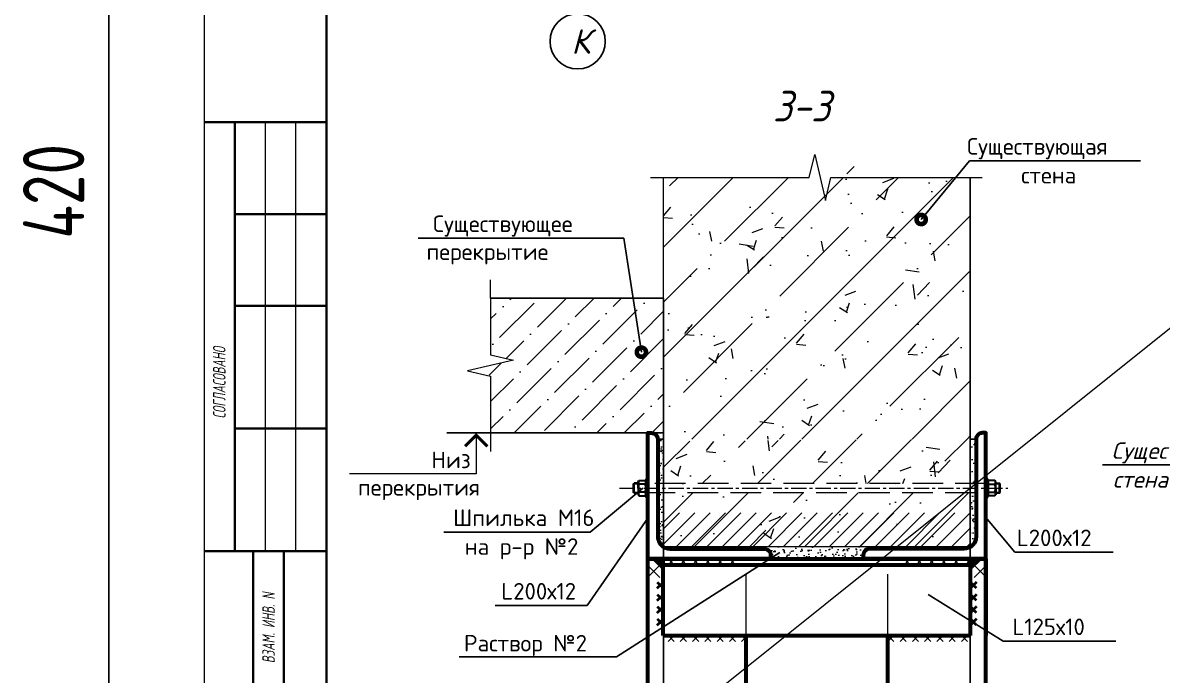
# Model space of a CAD drawing. Header units: millimetres. Extents: x 749182 to 2267578, y 70462 to 311449.
# Drawn here: x 2206546 to 2210262, y 205841 to 207969 of the extents above; entities that cross this region are included whole.
import ezdxf

# ---------------------------------------------------------------- set-up
doc = ezdxf.new("R2010")
doc.units = ezdxf.units.MM
for name, pattern in [('GOST2.303 4', [7, 5, -2, 0]), ('ГОСТ 2.303 4', [7, 5, -2, 0]), ('осеваяX2', [4, 2.5, -0.5, 0.5, -0.5])]:
    doc.linetypes.add(name, pattern=pattern)
doc.layers.get('Defpoints').update_dxf_attribs({"color": 255})
for name, color, linetype, lineweight in [('1Стены', 252, 'Continuous', 25), ('монолит', 176, 'Continuous', 50), ('Оси', 165, 'осеваяX2', 13), ('Размер', 7, 'Continuous', 13), ('Размеры КР', 164, 'Continuous', 9), ('сварка', 156, 'Continuous', 9), ('Стены', 184, 'Continuous', 40), ('штрих', 8, 'Continuous', 5), ('штриховка кирпич', 42, 'Continuous', 5), ('Штрихока', 8, 'Continuous', 9)]:
    doc.layers.add(name, color=color, linetype=linetype, lineweight=lineweight)
for name, color, linetype in [('металл', 124, 'Continuous'), ('Текст', 7, 'Continuous'), ('Штриховка', 252, 'Continuous')]:
    doc.layers.add(name, color=color, linetype=linetype)
doc.styles.add('GOST', font='', dxfattribs={"width": 0.8, "oblique": 10})
doc.styles.add('GOST 2.304_new', font='isocpeur.ttf', dxfattribs={"width": 0.9, "oblique": 15})
doc.styles.add('БДА100', font='romand.shx', dxfattribs={"width": 0.7})
doc.styles.add('М2', font='isocpeui.ttf')
doc.styles.get('GOST').set_extended_font_data('GOST type A')
doc.dimstyles.new('SPDS', dxfattribs={"dimscale": 25, "dimtxt": 2.5, "dimasz": 1.77, "dimexe": 1.25, "dimexo": 0.625, "dimtad": 1, "dimdec": 0, "dimrnd": 0.001, "dimtxsty": 'GOST 2.304_new', "dimblk": 'ARCHTICK', "dimcen": 2.5, "dimdle": 2, "dimclrt": 256, "dimazin": 2, "dimtfac": 0.75, "dimtdec": 0, "dimtmove": 1, "dimatfit": 3, "dimfxl": 0, "dimtolj": 1, "dimlwd": 9, "dimlwe": 9, "dimarcsym": 0})
doc.dimstyles.new('SPDS 1_10', dxfattribs={"dimscale": 10, "dimtxt": 2.5, "dimasz": 1.77, "dimexe": 1.25, "dimexo": 0.625, "dimtad": 1, "dimdec": 0, "dimrnd": 0.001, "dimtxsty": 'М2', "dimblk": 'ARCHTICK', "dimcen": 2.5, "dimdle": 2, "dimclrt": 256, "dimadec": 0, "dimazin": 2, "dimtfac": 0.75, "dimtdec": 0, "dimtmove": 1, "dimatfit": 3, "dimfxl": 0, "dimtolj": 1, "dimlwd": 9, "dimlwe": 9, "dimarcsym": 0})
doc.dimstyles.new('БДА1', dxfattribs={"dimtxt": 2, "dimasz": 1, "dimexe": 0.7, "dimexo": 0, "dimgap": 0.8, "dimtad": 1, "dimdec": 0, "dimrnd": 1, "dimzin": 0, "dimdsep": 46, "dimtxsty": 'БДА100', "dimblk": 'OBLIQUE', "dimcen": 2, "dimdle": 1, "dimadec": 0, "dimazin": 0, "dimtfac": 1, "dimtdec": 0, "dimtmove": 1, "dimatfit": 3, "dimldrblk": 'NONE', "dimfxl": 0, "dimtolj": 1, "dimtzin": 0, "dimlwd": -1, "dimlwe": -1, "dimarcsym": 0})
pattern_1 = [(45, (-42280836.909, -1566171.512), (-5.6126600757, 5.6126600757), [])]
pattern_2 = [(50, (-41861707.83, -1542093.2), (182.184669, -15.93908554), [19.05, -209.55]), (355, (-41861707.83, -1542093.2), (-35.2434214, 191.0568452), [15.24, -167.6405842]), (100.4514447, (-41861692.65, -1542094.53), (146.9412471, 175.1177519), [16.1900088, -178.0902446]), (46.1842, (-41861707.83, -1542042.4), (271.0790409, -42.0423279), [28.575, -314.325]), (96.6355576, (-41861685.24, -1542045.9), (237.404134, 247.4261246), [24.2850231, -267.1356082]), (351.1841512, (-41861707.83, -1542042.4), (237.404134, 247.4261246), [22.859967, -251.459732]), (21, (-41861682.43, -1542055.1), (151.61439127, -102.2651982), [19.05, -209.55]), (326, (-41861682.43, -1542055.1), (61.80202835, 184.1879661), [15.24, -167.64]), (71.451445, (-41861669.8, -1542063.63), (213.4164193, 81.9227689), [16.1900088, -178.0899376]), (37.5, (-41861707.83, -1542093.206), (3.08860325, 84.55503887), [0, -165.608, 0, -170.18, 0, -168.275]), (7.5, (-41861707.83, -1542093.21), (66.81966251, 100.18057482), [0, -97.028, 0, -161.798, 0, -64.135]), (327.5, (-41861764.475, -1542093.206), (135.59059517, -5.72874399), [0, -63.5, 0, -198.12, 0, -262.89]), (317.5, (-41861789.88, -1542093.2), (148.1291814, 25.42649103), [0, -82.55, 0, -131.572, 0, -186.69])]

# ---------------------------------------------------------------- blocks, each defined once
blk = doc.blocks.new('_ArchTick')
at = {"color": 0, "linetype": 'ByBlock', "const_width": 0.15}
blk.add_lwpolyline([(-0.5, -0.5), (0.5, 0.5)], dxfattribs=at)
blk = doc.blocks.new('*D3067')
at = {"layer": 'Defpoints', "color": 0, "lineweight": 20, "ltscale": 10, "transparency": 16777216}
for p in [(383, -779.1), (423, -820.5), (383, -859.1)]:
    blk.add_point(p, dxfattribs=at)
at = {"layer": 'Размер', "color": 0, "lineweight": 9, "ltscale": 10, "transparency": 16777216}
for p, q in [((383, -785.3), (383, -871.6)), ((423, -826.7), (423, -871.6)), ((443, -859.1), (363, -859.1))]:
    blk.add_line(p, q, dxfattribs=at)
at = {"layer": 'Размер', "color": 0, "lineweight": 9, "ltscale": 10, "transparency": 16777216, "xscale": 17.7, "yscale": 17.7, "zscale": 17.7, "rotation": 180}
blk.add_blockref('_ArchTick', (383, -859.1), dxfattribs=at)
at = {"layer": 'Размер', "color": 0, "lineweight": 9, "ltscale": 10, "transparency": 16777216, "xscale": 17.7, "yscale": 17.7, "zscale": 17.7}
blk.add_blockref('_ArchTick', (423, -859.1), dxfattribs=at)
at = {"layer": 'Размер', "ltscale": 10, "transparency": 16777216, "insert": (359.4, -840.4), "char_height": 25, "attachment_point": 5, "style": 'GOST 2.304_new'}
blk.add_mtext('\\A1;40', dxfattribs=at)
blk = doc.blocks.new('*D838')
at = {"layer": 'Defpoints', "color": 0, "ltscale": 20, "transparency": 16777216}
for p in [(543, -339.1), (614, -339.1), (543, -364.1)]:
    blk.add_point(p, dxfattribs=at)
at = {"layer": 'Размер', "color": 0, "lineweight": 9, "ltscale": 20, "transparency": 16777216}
for p, q in [((614, -384.1), (614, -319.1)), ((549.3, -339.1), (626.5, -339.1)), ((549.3, -364.1), (626.5, -364.1))]:
    blk.add_line(p, q, dxfattribs=at)
at = {"layer": 'Размер', "color": 0, "lineweight": 9, "ltscale": 20, "transparency": 16777216, "xscale": 17.7, "yscale": 17.7, "zscale": 17.7}
for p, rotation in [((614, -339.1), 90), ((614, -364.1), 270)]:
    blk.add_blockref('_ArchTick', p, dxfattribs=dict(at, rotation=rotation))
at = {"layer": 'Размер', "ltscale": 20, "transparency": 16777216, "insert": (599.2, -305.9), "char_height": 25, "attachment_point": 5, "rotation": 90, "style": 'GOST 2.304_new'}
blk.add_mtext('\\A1;25', dxfattribs=at)
blk = doc.blocks.new('*D723')
at = {"layer": 'Defpoints', "color": 0, "ltscale": 20, "transparency": 16777216}
for p in [(543, -754.1), (543, -779.1), (614, -779.1)]:
    blk.add_point(p, dxfattribs=at)
at = {"layer": 'Размер', "color": 0, "lineweight": 9, "ltscale": 20, "transparency": 16777216}
for p, q in [((614, -734.1), (614, -799.1)), ((549.3, -754.1), (626.5, -754.1)), ((549.3, -779.1), (626.5, -779.1))]:
    blk.add_line(p, q, dxfattribs=at)
at = {"layer": 'Размер', "color": 0, "lineweight": 9, "ltscale": 20, "transparency": 16777216, "xscale": 17.7, "yscale": 17.7, "zscale": 17.7}
for p, rotation in [((614, -754.1), 90), ((614, -779.1), 270)]:
    blk.add_blockref('_ArchTick', p, dxfattribs=dict(at, rotation=rotation))
at = {"layer": 'Размер', "ltscale": 20, "transparency": 16777216, "insert": (599.2, -811), "char_height": 25, "attachment_point": 5, "rotation": 90, "style": 'GOST 2.304_new'}
blk.add_mtext('\\A1;25', dxfattribs=at)
blk = doc.blocks.new('свар')
at = {"layer": 'сварка', "color": 0, "linetype": 'Continuous', "ltscale": 10}
for p, q in [((10, 10), (-10, -10)), ((-10, 10), (10, -10))]:
    blk.add_line(p, q, dxfattribs=at)
blk = doc.blocks.new('*D3068')
at = {"color": 0, "lineweight": 9, "ltscale": 100, "transparency": 16777216}
for p, q in [((523, -765.3), (523, -891.3)), ((543, -785.3), (543, -891.3)), ((503, -878.8), (563, -878.8)), ((787.4, -878.8), (543, -878.8))]:
    blk.add_line(p, q, dxfattribs=at)
at = {"layer": 'Defpoints', "color": 0, "lineweight": 20, "ltscale": 100, "transparency": 16777216}
for p in [(523, -759.1), (543, -779.1), (543, -878.8)]:
    blk.add_point(p, dxfattribs=at)
at = {"color": 0, "lineweight": 9, "ltscale": 100, "transparency": 16777216, "xscale": 17.7, "yscale": 17.7, "zscale": 17.7, "rotation": 180}
blk.add_blockref('_ArchTick', (523, -878.8), dxfattribs=at)
at = {"color": 0, "lineweight": 9, "ltscale": 100, "transparency": 16777216, "xscale": 17.7, "yscale": 17.7, "zscale": 17.7}
blk.add_blockref('_ArchTick', (543, -878.8), dxfattribs=at)
at = {"ltscale": 100, "transparency": 16777216, "insert": (676.5, -856.3), "char_height": 25, "width": 317.422, "attachment_point": 5, "style": 'GOST 2.304_new'}
blk.add_mtext('\\A1;20+30 штукат', dxfattribs=at)
blk = doc.blocks.new('_Oblique')
at = {"color": 0, "linetype": 'ByBlock', "lineweight": -2}
blk.add_line((-0.5, -0.5), (0.5, 0.5), dxfattribs=at)
blk = doc.blocks.new('*D715')
at = {"layer": 'Defpoints', "color": 0, "transparency": 16777216}
for p, q in [((-15.52, -5), (-15.52, 425)), ((0, 420), (-19.02, 420)), ((0, 0), (-19.02, 0))]:
    blk.add_line(p, q, dxfattribs=at)
for p in [(-15.52, 420), (0, 420), (0, 0)]:
    blk.add_point(p, dxfattribs=at)
at = {"layer": 'Defpoints', "color": 0, "transparency": 16777216, "xscale": 5, "yscale": 5, "zscale": 5}
for p, rotation in [((-15.52, 420), 90), ((-15.52, 0), 270)]:
    blk.add_blockref('_Oblique', p, dxfattribs=dict(at, rotation=rotation))
at = {"layer": 'Defpoints', "color": 0, "lineweight": 0, "transparency": 16777216, "insert": (-24.52, 148.5), "char_height": 10, "attachment_point": 5, "rotation": 90, "style": 'БДА100'}
blk.add_mtext('\\A1;420', dxfattribs=at)
blk = doc.blocks.new('_None')
blk = doc.blocks.new('A$C196d8602')
at = {"ltscale": 100}
h = blk.add_hatch(color=0, dxfattribs=at)
h.dxf.hatch_style = 1
h.paths.add_polyline_path([(493.3, 682.2), (511.4, 682.2), (511.4, 664.2)])
h = blk.add_hatch(color=0, dxfattribs=at)
h.dxf.hatch_style = 1
h.paths.add_polyline_path([(1030.7, 682.2), (1012.6, 682.2), (1012.6, 664.2)])
at = {"layer": 'Размер', "ltscale": 20}
h = blk.add_hatch(dxfattribs=at)
h.set_pattern_fill('AR-SAND', color=0, scale=0.3, angle=90)
h.set_pattern_definition([(127.5, (-41874636.999, -1562740.665), (-14.68239712, -0.4800093888), [0, -11.5824, 0, -12.954, 0, -12.3825]), (97.5, (-41874637, -1562740.665), (-21.504753017, 13.485698494), [0, -6.2484, 0, -10.4394, 0, -4.0005]), (57.5, (-41874636.999, -1562750.037), (-0.0431155404, 23.7297711072), [0, -3.81, 0, -13.716, 0, -17.907]), (47.5, (-41874637, -1562750.037), (-6.687879698, 22.906693574), [0, -1.905, 0, -8.9916, 0, -10.287])])
h.paths.add_polyline_path([(512, 877.2), (502.4, 877.2), (502.4, 804.6), (512, 804.6)])
h.paths.add_polyline_path([(512, 789.9), (502.4, 789.9), (502.4, 718.2, 0.261728), (512, 701.1), (512, 702.2)])
h.paths.add_polyline_path([(1012, 701.1), (1012, 702.2), (512, 702.2), (512, 701.1, 0.137571), (522.4, 698.2), (676.4, 698.2, -0.414214), (686.4, 688.2), (686.4, 682.2), (837.6, 682.2), (837.6, 688.2, -0.414214), (847.6, 698.2), (1001.6, 698.2, 0.137571)])
h.paths.add_polyline_path([(1021.6, 718.2), (1021.6, 789.9), (1012, 789.9), (1012, 702.2), (1012, 701.1, 0.261728)])
h.paths.add_polyline_path([(1021.6, 877.2), (1012, 877.2), (1012, 804.6), (1021.6, 804.6)])
at = {"layer": 'Штриховка', "lineweight": 9, "ltscale": 100}
h = blk.add_hatch(dxfattribs=at)
h.set_pattern_fill('AR-CONC', color=256)
h.set_pattern_definition(pattern_2)
edge = h.paths.add_edge_path()
edge.add_line((934.3, 1238.3), (988.7, 1304.1))
edge.add_line((988.7, 1304.1), (844.5, 1304.1))
edge.add_line((844.5, 1304.1), (835.8, 1266.6))
edge.add_line((835.8, 1266.6), (818.3, 1341.6))
edge.add_line((818.3, 1341.6), (809.5, 1304.1))
edge.add_line((809.5, 1304.1), (512, 1304.1))
edge.add_line((512, 1304.1), (512, 1124.3))
edge.add_line((512, 1124.3), (512, 1120.8))
edge.add_line((512, 1120.8), (512, 873.7))
edge.add_line((512, 873.7), (1012, 877.2))
edge.add_line((1012, 877.2), (1012, 1304.1))
edge.add_line((1012, 1304.1), (988.7, 1304.1))
edge.add_line((988.7, 1304.1), (934.3, 1238.3))
edge.add_arc((932, 1235.4), 3.75, 0, 50.4726, ccw=False)
edge.add_arc((932, 1235.4), 3.75, -180, 0, ccw=False)
edge.add_arc((932, 1235.4), 3.75, 50.4726, 180, ccw=False)
h.paths.add_polyline_path([(752, 877.2), (512, 877.2), (512, 804.6), (1012, 804.6), (1012, 877.2)])
h = blk.add_hatch(dxfattribs=at)
h.set_pattern_fill('AR-CONC', color=256)
h.set_pattern_definition(pattern_2)
h.paths.add_polyline_path([(512, 789.9), (512, 702.2), (1012, 702.2), (1012, 789.9)])
at = {"layer": 'Штриховка', "linetype": 'Continuous', "ltscale": 10}
h = blk.add_hatch(dxfattribs=at)
h.set_pattern_fill('BOUNDHATCH', color=0, scale=5.555556, style=0, pattern_type=2)
h.set_pattern_definition([(45, (-772246.386, 408073.874), (-12.47257795, 12.47257795), [])])
h.paths.add_polyline_path([(512, 702.2), (1012, 702.2), (1012, 707), (1012, 757), (512, 757)])
at = {"layer": 'штриховка кирпич', "ltscale": 15}
h = blk.add_hatch(dxfattribs=at)
h.set_pattern_fill('ANSI36', color=0, scale=10)
h.set_pattern_definition([(45, (-41861827.833, -1542093.206), (16.837980227, 61.739260832), [79.375, -15.875, 0, -15.875])])
edge = h.paths.add_edge_path()
edge.add_line((512, 887.2), (512, 1107.2))
edge.add_line((512, 1107.2), (462, 1107.2))
edge.add_line((462, 1107.2), (475.2, 1022.7))
edge.add_arc((475.7, 1019), 3.75, 0, 98.8181, ccw=False)
edge.add_arc((475.7, 1019), 3.75, -180, 0, ccw=False)
edge.add_arc((475.7, 1019), 3.75, 98.8181, 180, ccw=False)
edge.add_line((475.2, 1022.7), (462, 1107.2))
edge.add_line((462, 1107.2), (229.9, 1107.2))
edge.add_line((229.9, 1107.2), (229.9, 1014.7))
edge.add_line((229.9, 1014.7), (267.4, 1006))
edge.add_line((267.4, 1006), (192.4, 988.5))
edge.add_line((192.4, 988.5), (229.9, 979.7))
edge.add_line((229.9, 979.7), (229.9, 887.2))
edge.add_line((229.9, 887.2), (512, 887.2))
at = {"layer": 'Штрихока', "ltscale": 100}
h = blk.add_hatch(dxfattribs=at)
h.set_pattern_fill('ANSI35', color=256, scale=20)
h.set_pattern_definition([(45, (-41861707.83, -1542093.2), (-89.8025612, 89.8025612), []), (45, (-41861618.03, -1542093.2), (-89.8025612, 89.8025612), [158.75, -31.75, 0, -31.75])])
edge = h.paths.add_edge_path()
edge.add_line((934.3, 1238.3), (988.7, 1304.1))
edge.add_line((988.7, 1304.1), (844.5, 1304.1))
edge.add_line((844.5, 1304.1), (835.8, 1266.6))
edge.add_line((835.8, 1266.6), (818.3, 1341.6))
edge.add_line((818.3, 1341.6), (809.5, 1304.1))
edge.add_line((809.5, 1304.1), (512, 1304.1))
edge.add_line((512, 1304.1), (512, 1124.3))
edge.add_line((512, 1124.3), (512, 1120.8))
edge.add_line((512, 1120.8), (512, 873.7))
edge.add_line((512, 873.7), (1012, 877.2))
edge.add_line((1012, 877.2), (1012, 1304.1))
edge.add_line((1012, 1304.1), (988.7, 1304.1))
edge.add_line((988.7, 1304.1), (934.3, 1238.3))
edge.add_arc((932, 1235.4), 3.75, 0, 50.4726, ccw=False)
edge.add_arc((932, 1235.4), 3.75, -180, 0, ccw=False)
edge.add_arc((932, 1235.4), 3.75, 50.4726, 180, ccw=False)
h.paths.add_polyline_path([(1012, 804.6), (1012, 877.2), (752, 877.2), (512, 877.2), (512, 804.6)])
h.paths.add_polyline_path([(512, 789.9), (512, 702.2), (1012, 702.2), (1012, 789.9)])
at = {"ltscale": 20}
blk.add_line((512, 1107.2), (512, 887.2), dxfattribs=at)
at = {"color": 0, "ltscale": 100}
for p, q in [((502.4, 877.2), (512, 877.2)), ((1021.6, 877.2), (1012, 877.2)), ((387.2, 605.6), (486.4, 748.1))]:
    blk.add_line(p, q, dxfattribs=at)
for points in [[(493.3, 682.2), (511.4, 682.2), (511.4, 664.2), (493.3, 682.2)], [(1030.7, 682.2), (1012.6, 682.2), (1012.6, 664.2), (1030.7, 682.2)]]:
    blk.add_lwpolyline(points, dxfattribs=at)
at = {"layer": '1Стены', "lineweight": 13, "ltscale": 10}
blk.add_line((512, 1107.2), (512, 1304.1), dxfattribs=at)
at = {"layer": '1Стены', "color": 0, "linetype": 'ГОСТ 2.303 4', "lineweight": 13, "ltscale": 10}
for p, q in [((1037.6, 804.6), (480.8, 804.6)), ((480.8, 789.9), (1037.6, 789.9))]:
    blk.add_line(p, q, dxfattribs=at)
at = {"layer": '1Стены', "color": 0, "linetype": 'GOST2.303 4', "lineweight": 13, "ltscale": 20}
for p, q in [((646.4, 557.2), (646.4, 672.2)), ((877.6, 557.2), (877.6, 672.2))]:
    blk.add_line(p, q, dxfattribs=at)
at = {"layer": 'металл', "color": 0, "linetype": 'Continuous', "lineweight": 30, "ltscale": 10}
for p, q in [((463.1, 804.1), (464.1, 805.2)), ((463.1, 790.3), (463.1, 804.1)), ((464.1, 789.2), (464.1, 805.2)), ((470.4, 805.2), (464.1, 805.2)), ((470.4, 807.7), (471.7, 809.9)), ((470.4, 797.2), (470.4, 807.7)), ((471.7, 809.9), (482.1, 809.9)), ((482.1, 803.6), (471.7, 803.6)), ((483.4, 807.7), (482.1, 809.9)), ((483.4, 812.2), (486.4, 812.2)), ((483.4, 782.2), (483.4, 812.2)), ((483.4, 797.2), (483.4, 807.7)), ((483.4, 789.2), (483.4, 805.2)), ((486.4, 812.2), (486.4, 782.2)), ((1040.6, 812.2), (1037.6, 812.2)), ((1037.6, 812.2), (1037.6, 782.2)), ((1040.6, 782.2), (1040.6, 812.2)), ((1040.6, 807.7), (1041.9, 809.9)), ((1040.6, 797.2), (1040.6, 807.7)), ((1040.6, 789.2), (1040.6, 805.2)), ((1052.3, 809.9), (1041.9, 809.9)), ((1041.9, 803.6), (1052.3, 803.6)), ((1053.6, 807.7), (1052.3, 809.9)), ((1053.6, 797.2), (1053.6, 807.7)), ((1053.6, 805.2), (1059.9, 805.2)), ((1061, 804.1), (1059.9, 805.2)), ((1059.9, 789.2), (1059.9, 805.2)), ((1061, 790.3), (1061, 804.1)), ((464.1, 789.2), (463.1, 790.3)), ((464.1, 789.2), (470.4, 789.2)), ((470.4, 797.2), (470.4, 786.8)), ((470.4, 786.8), (471.7, 784.5)), ((482.1, 790.9), (471.7, 790.9)), ((471.7, 784.5), (482.1, 784.5)), ((483.4, 786.8), (482.1, 784.5)), ((483.4, 797.2), (483.4, 786.8)), ((486.4, 782.2), (483.4, 782.2)), ((1037.6, 782.2), (1040.6, 782.2)), ((1040.6, 797.2), (1040.6, 786.8)), ((1040.6, 786.8), (1041.9, 784.5)), ((1041.9, 790.9), (1052.3, 790.9)), ((1052.3, 784.5), (1041.9, 784.5)), ((1053.6, 786.8), (1052.3, 784.5)), ((1053.6, 797.2), (1053.6, 786.8)), ((1059.9, 789.2), (1053.6, 789.2)), ((1059.9, 789.2), (1061, 790.3))]:
    blk.add_line(p, q, dxfattribs=at)
at = {"layer": 'металл', "color": 0, "linetype": 'Continuous', "lineweight": 25, "ltscale": 10}
for p, q in [((463.1, 804.1), (470.4, 804.1)), ((463.1, 790.3), (470.4, 790.3))]:
    blk.add_line(p, q, dxfattribs=at)
at = {"layer": 'металл', "color": 0, "linetype": 'Continuous', "lineweight": 60, "ltscale": 100, "extrusion": (0, 0, -1)}
for p, q in [((486.4, 682.2), (686.4, 682.2)), ((1037.6, 682.2), (837.6, 682.2))]:
    blk.add_line(p, q, dxfattribs=at)
at = {"layer": 'металл', "color": 0, "linetype": 'Continuous', "lineweight": 60, "ltscale": 100}
for p, q in [((486.4, 682.2), (1037.6, 682.2)), ((486.4, 557.2), (486.4, 682.2)), ((486.4, 37.5), (486.4, 682.2)), ((511.4, 557.2), (511.4, 682.2)), ((511.4, 672.2), (1012.6, 672.2)), ((1012.6, 557.2), (1012.6, 682.2)), ((1037.6, 682.2), (1037.6, 557.2)), ((1037.6, 37.5), (1037.6, 682.2)), ((511.4, 557.2), (1012.6, 557.2)), ((646.4, 347.2), (646.4, 557.2)), ((877.6, 347.2), (877.6, 557.2))]:
    blk.add_line(p, q, dxfattribs=at)
for points in [[(522.4, 698.2), (676.4, 698.2, -0.414214), (686.4, 688.2), (686.4, 682.2), (486.4, 682.2), (486.4, 887.2), (492.4, 887.2, -0.414214), (502.4, 877.2), (502.4, 718.2, 0.414214)], [(1001.6, 698.2), (847.6, 698.2, 0.414214), (837.6, 688.2), (837.6, 682.2), (1037.6, 682.2), (1037.6, 887.2), (1031.6, 887.2, 0.414214), (1021.6, 877.2), (1021.6, 718.2, -0.414214)]]:
    blk.add_lwpolyline(points, format="xyb", close=True, dxfattribs=at)
at = {"layer": 'металл', "color": 0, "linetype": 'Continuous', "lineweight": 30, "ltscale": 10}
for centre, radius, start, end in [((476.4, 806.8), 5.62, 154.3842, 214.3842), ((491.8, 797.2), 21, 162.412, 197.588), ((477.5, 806.8), 5.62, 325.6158, 25.6158), ((462.1, 797.2), 21, 342.412, 17.588), ((1046.6, 806.8), 5.62, 154.3842, 214.3842), ((1062, 797.2), 21, 162.412, 197.588), ((1047.7, 806.8), 5.62, 325.6158, 25.6158), ((1032.3, 797.2), 21, 342.412, 17.588), ((476.4, 787.7), 5.62, 145.6158, 205.6158), ((477.5, 787.7), 5.62, 334.3842, 34.3842), ((1046.6, 787.7), 5.62, 145.6158, 205.6158), ((1047.7, 787.7), 5.62, 334.3842, 34.3842)]:
    blk.add_arc(centre, radius, start, end, dxfattribs=at)
at = {"layer": 'монолит', "color": 0, "lineweight": 25, "ltscale": 100}
for p, q in [((1012, 1304.1), (1012, 702.2)), ((229.9, 1107.2), (512, 1107.2)), ((158.7, 887.2), (512, 887.2)), ((512, 887.2), (512, 702.2))]:
    blk.add_line(p, q, dxfattribs=at)
at = {"layer": 'монолит', "color": 0, "linetype": 'GOST2.303 4', "lineweight": 25, "ltscale": 20}
for p, q in [((512, 702.2), (512, 37.5)), ((1012, 702.2), (1012, 37.5))]:
    blk.add_line(p, q, dxfattribs=at)
at = {"layer": 'Оси', "color": 0, "ltscale": 10}
blk.add_line((439.8, 797.2), (1073.4, 797.2), dxfattribs=at)
at = {"layer": 'Размер', "linetype": 'Continuous', "ltscale": 10}
for p, q in [((206.4, 887.2), (206.4, 820.7)), ((206.4, 820.7), (0, 820.7))]:
    blk.add_line(p, q, dxfattribs=at)
at = {"layer": 'Размер', "color": 0}
blk.add_line((511.4, 702.2), (1012.6, 702.2), dxfattribs=at)
at = {"layer": 'Размер', "linetype": 'Continuous', "ltscale": 10, "const_width": 5}
blk.add_lwpolyline([(188.2, 865.5), (206.4, 883.7), (224.6, 865.5)], dxfattribs=at)
at = {"layer": 'сварка', "color": 0, "linetype": 'Continuous', "ltscale": 5}
for p, q in [((519.2, 682.2), (529.2, 672.2)), ((529.2, 682.2), (519.2, 672.2)), ((539.2, 682.2), (549.2, 672.2)), ((549.2, 682.2), (539.2, 672.2)), ((559.2, 682.2), (569.2, 672.2)), ((569.2, 682.2), (559.2, 672.2)), ((579.2, 682.2), (589.2, 672.2)), ((589.2, 682.2), (579.2, 672.2)), ((599.2, 682.2), (609.2, 672.2)), ((609.2, 682.2), (599.2, 672.2)), ((619.2, 682.2), (629.2, 672.2)), ((629.2, 682.2), (619.2, 672.2)), ((904, 682.2), (914, 672.2)), ((914, 682.2), (904, 672.2)), ((924, 682.2), (934, 672.2)), ((934, 682.2), (924, 672.2)), ((944, 682.2), (954, 672.2)), ((954, 682.2), (944, 672.2)), ((964, 682.2), (974, 672.2)), ((974, 682.2), (964, 672.2)), ((984, 682.2), (994, 672.2)), ((994, 682.2), (984, 672.2)), ((1004, 682.2), (1014, 672.2)), ((1014, 682.2), (1004, 672.2)), ((519.2, 557.2), (529.2, 547.2)), ((529.2, 557.2), (519.2, 547.2)), ((539.2, 557.2), (549.2, 547.2)), ((549.2, 557.2), (539.2, 547.2)), ((559.2, 557.2), (569.2, 547.2)), ((569.2, 557.2), (559.2, 547.2)), ((579.2, 557.2), (589.2, 547.2)), ((589.2, 557.2), (579.2, 547.2)), ((599.2, 557.2), (609.2, 547.2)), ((609.2, 557.2), (599.2, 547.2)), ((619.2, 557.2), (629.2, 547.2)), ((629.2, 557.2), (619.2, 547.2)), ((639.2, 557.2), (649.2, 547.2)), ((649.2, 557.2), (639.2, 547.2)), ((877.6, 557.2), (887.6, 547.2)), ((887.6, 557.2), (877.6, 547.2)), ((897.6, 557.2), (907.6, 547.2)), ((907.6, 557.2), (897.6, 547.2)), ((917.6, 557.2), (927.6, 547.2)), ((927.6, 557.2), (917.6, 547.2)), ((937.6, 557.2), (947.6, 547.2)), ((947.6, 557.2), (937.6, 547.2)), ((957.6, 557.2), (967.6, 547.2)), ((967.6, 557.2), (957.6, 547.2)), ((977.6, 557.2), (987.6, 547.2)), ((987.6, 557.2), (977.6, 547.2)), ((997.6, 557.2), (1007.6, 547.2)), ((1007.6, 557.2), (997.6, 547.2))]:
    blk.add_line(p, q, dxfattribs=at)
at = {"layer": 'Стены', "color": 0, "linetype": 'Continuous', "ltscale": 10}
for p, q in [((501.7, 644), (511.7, 634)), ((501.7, 634), (511.7, 644)), ((1022.3, 644), (1012.3, 634)), ((1022.3, 634), (1012.3, 644)), ((501.7, 624), (511.7, 614)), ((501.7, 614), (511.7, 624)), ((1022.3, 624), (1012.3, 614)), ((1022.3, 614), (1012.3, 624)), ((501.7, 604), (511.7, 594)), ((501.7, 594), (511.7, 604)), ((1022.3, 604), (1012.3, 594)), ((1022.3, 594), (1012.3, 604)), ((501.7, 584), (511.7, 574)), ((501.7, 574), (511.7, 584)), ((1022.3, 584), (1012.3, 574)), ((1022.3, 574), (1012.3, 584))]:
    blk.add_line(p, q, dxfattribs=at)
at = {"layer": 'Текст', "ltscale": 10}
for p, q in [((932, 1235.4), (1010.9, 1331.1)), ((1010.9, 1331.1), (1289.6, 1331.1)), ((446.9, 1204.9), (111.8, 1204.9)), ((475.7, 1019), (446.9, 1204.9))]:
    blk.add_line(p, q, dxfattribs=at)
at = {"layer": 'Текст', "color": 0, "linetype": 'Continuous', "lineweight": 25, "ltscale": 10}
for p, q in [((1061, 804.1), (1053.6, 804.1)), ((1061, 790.3), (1053.6, 790.3))]:
    blk.add_line(p, q, dxfattribs=at)
at = {"layer": 'Текст', "color": 0, "ltscale": 10}
for p, q in [((477.9, 797.2), (392, 725.5)), ((1084.7, 692.7), (1037.6, 749.6)), ((392, 725.5), (153.7, 725.5)), ((701.7, 692.5), (435.3, 522.4)), ((1084.7, 692.7), (1245, 692.7)), ((1065.7, 547.6), (943.3, 624)), ((237.5, 605.6), (387.2, 605.6)), ((1065.7, 547.6), (1249.6, 547.6)), ((435.3, 522.4), (178.4, 522.4))]:
    blk.add_line(p, q, dxfattribs=at)
at = {"layer": 'Текст', "ltscale": 10, "const_width": 15}
for points in [[(935.7, 1235.4, 1), (928.2, 1235.4, 1)], [(472, 1019, -1), (479.5, 1019, -1)]]:
    blk.add_lwpolyline(points, format="xyb", close=True, dxfattribs=at)
at = {"layer": 'штриховка кирпич', "linetype": 'Continuous', "ltscale": 10}
for p, q in [((229.9, 1107.2), (229.9, 1137.2)), ((229.9, 887.2), (229.9, 857.2))]:
    blk.add_line(p, q, dxfattribs=at)
at = {"layer": 'штриховка кирпич', "color": 0, "linetype": 'Continuous', "ltscale": 10}
for points in [[(490.3, 1304.1), (749.5, 1304.1), (758.3, 1341.6), (775.8, 1266.6), (784.5, 1304.1), (1031.3, 1304.1)], [(229.9, 1107.2), (229.9, 1014.7), (267.4, 1006), (192.4, 988.5), (229.9, 979.7), (229.9, 887.2)]]:
    blk.add_lwpolyline(points, dxfattribs=at)
at = {"layer": 'Размер', "color": 0, "rotation": 270.0000000023722}
blk.add_blockref('свар', (495.9, 661.4), dxfattribs=at)
at = {"layer": 'Размер', "color": 0, "xscale": -1, "rotation": 89.99999999762788}
blk.add_blockref('свар', (1028.2, 661.4), dxfattribs=at)
at = {"layer": 'Текст', "ltscale": 10, "style": 'GOST 2.304_new'}
for s, p in [('Существующая', (1006.8, 1341.1)), ('стена', (1095, 1294.1)), ('Существующее', (135.9, 1214.9)), ('перекрытие', (125.2, 1169.4)), ('Низ', (133.1, 829.7)), ('перекрытия', (13.4, 785.1)), ('Шпилька М16', (168.7, 735.5)), ('на р-р №2', (187.7, 688.5)), ('L125х10', (1080.7, 557.6)), ('Раствор №2', (186.3, 530.9))]:
    blk.add_text(s, height=27, dxfattribs=at).set_placement(p)
at = {"layer": 'Текст', "color": 1, "ltscale": 10, "style": 'GOST 2.304_new'}
for p in [(1087.9, 702.7), (247.3, 615.6)]:
    blk.add_text('L200х12', height=27, dxfattribs=at).set_placement(p)
at = {"layer": 'Текст', "lineweight": 30, "ltscale": 10, "insert": (690, 1445.3), "char_height": 50, "attachment_point": 1, "style": 'GOST 2.304_new'}
blk.add_mtext_dynamic_manual_height_columns('3-3', width=197.428, gutter_width=62.5, heights=[0], dxfattribs=at)
blk = doc.blocks.new('A$Cb5a00bde')
at = {"layer": 'Размер', "ltscale": 20}
h = blk.add_hatch(dxfattribs=at)
h.set_pattern_fill('AR-SAND', color=0, scale=0.3)
h.set_pattern_definition([(37.5, (-42280836.909, -1566171.512), (-0.4800093888, 14.68239712), [0, -11.5824, 0, -12.954, 0, -12.3825]), (7.5, (-42280836.91, -1566171.512), (13.485698494, 21.504753017), [0, -6.2484, 0, -10.4394, 0, -4.0005]), (327.5, (-42280846.282, -1566171.512), (23.7297711072, 0.0431155404), [0, -3.81, 0, -13.716, 0, -17.907]), (317.5, (-42280846.282, -1566171.512), (22.906693574, 6.687879698), [0, -1.905, 0, -8.9916, 0, -10.287])])
h.paths.add_polyline_path([(415.7, -349.1), (388.3, -349.1), (388.3, -359.1), (415.7, -359.1)])
h.paths.add_polyline_path([(423, -349.1), (415.7, -349.1), (415.7, -359.1), (423, -359.1)])
h.paths.add_polyline_path([(430.4, -349.1), (423, -349.1), (423, -359.1), (430.4, -359.1)])
h.paths.add_polyline_path([(517, -349.1), (430.4, -349.1), (430.4, -359.1), (523, -359.1), (523, -759.1), (430.4, -759.1), (430.4, -769.1), (517, -769.1, 0.414214), (533, -753.1), (533, -624.4, -0.414214), (538.3, -619.1), (543, -619.1), (543, -499.1), (538.3, -499.1, -0.414214), (533, -493.8), (533, -365.1, 0.414214)])
h.paths.add_polyline_path([(430.4, -759.1), (423, -759.1), (423, -769.1), (430.4, -769.1)])
h.paths.add_polyline_path([(423, -759.1), (415.7, -759.1), (415.7, -769.1), (423, -769.1)])
h.paths.add_polyline_path([(415.7, -759.1), (388.3, -759.1), (388.3, -769.1), (415.7, -769.1)])
h = blk.add_hatch(dxfattribs=at)
h.set_pattern_fill('AR-CONC', color=0, scale=0.7, angle=90)
h.set_pattern_definition([(140, (-186496.8, 233616.44), (11.15736, 127.52927), [13.335, -146.685]), (85, (-186496.8, 233616.44), (-133.73979, -24.670395), [10.668, -117.34841]), (190.451445, (-186495.87, 233627.07), (-122.582426, 102.858873), [11.333006, -124.66317]), (136.1842, (-186532.36, 233616.44), (29.42963, 189.75533), [20.0025, -220.0275]), (186.63556, (-186529.9, 233632.25), (-173.19829, 166.18289), [16.99952, -186.99493]), (81.18415, (-186532.36, 233616.44), (-173.19829, 166.1829), [16.00198, -176.02181]), (111, (-186523.47, 233634.22), (71.58564, 106.130074), [13.335, -146.685]), (56, (-186523.47, 233634.22), (-128.931576, 43.26142), [10.668, -117.348]), (161.451445, (-186517.5, 233643.07), (-57.34594, 149.391493), [11.333006, -124.662956]), (127.5, (-186496.8, 233616.44), (-59.188527, 2.162022), [0, -115.9256, 0, -119.126, 0, -117.7925]), (97.5, (-186496.8, 233616.44), (-70.126402, 46.773764), [0, -67.9196, 0, -113.2586, 0, -44.8945]), (57.5, (-186496.8, 233576.793), (4.010121, 94.9134166), [0, -44.45, 0, -138.684, 0, -184.023]), (47.5, (-186496.8, 233559.01), (-17.798544, 103.690427), [0, -57.785, 0, -92.1004, 0, -130.683])])
h.paths.add_polyline_path([(-14, -759.1), (387.9, -759.1), (387.9, -359.1), (301.2, -359.1), (-14, -359.1), (-14, -541.6), (23.5, -550.3), (-14, -559.1)])
edge = h.paths.add_edge_path(flags=16)
edge.add_arc((203, -559.1), 100, 0, 360)
edge = h.paths.add_edge_path()
edge.add_line((523, -459.1), (523, -359.1))
edge.add_line((523, -359.1), (402.6, -359.1))
edge.add_line((402.6, -359.1), (402.6, -759.1))
edge.add_line((402.6, -759.1), (523, -759.1))
edge.add_line((523, -759.1), (523, -659.1))
edge.add_arc((523, -559.1), 100, 90, 270, ccw=False)
h = blk.add_hatch(dxfattribs=at)
h.set_pattern_fill('AR-CONC', color=0, scale=0.3, angle=90)
h.set_pattern_definition([(140, (-186496.8, 233616.44), (4.7817257, 54.655401), [5.715, -62.865]), (85, (-186496.8, 233616.44), (-57.317054, -10.573026), [4.572, -50.292175]), (190.451445, (-186496.4, 233620.997), (-52.535326, 44.082374), [4.857003, -53.427073]), (136.1842, (-186512.04, 233616.44), (12.612698, 81.323712), [8.5725, -94.2975]), (186.635558, (-186510.99, 233623.22), (-74.227837, 71.22124), [7.285507, -80.140682]), (81.18415, (-186512.04, 233616.44), (-74.227837, 71.22124), [6.85799, -75.43792]), (111, (-186508.23, 233624.06), (30.6795595, 45.4843174), [5.715, -62.865]), (56, (-186508.23, 233624.06), (-55.25639, 18.540609), [4.572, -50.292]), (161.451445, (-186505.674, 233627.85), (-24.576831, 64.024926), [4.857003, -53.426981]), (127.5, (-186496.8, 233616.442), (-25.3665117, 0.926581), [0, -49.6824, 0, -51.054, 0, -50.4825]), (97.5, (-186496.8, 233616.442), (-30.0541724, 20.0458988), [0, -29.1084, 0, -48.5394, 0, -19.2405]), (57.5, (-186496.8, 233599.45), (1.7186232, 40.6771786), [0, -19.05, 0, -59.436, 0, -78.867]), (47.5, (-186496.8, 233591.83), (-7.6279473, 44.4387544), [0, -24.765, 0, -39.4716, 0, -56.007])])
h.paths.add_polyline_path([(523, -459.1, 1), (523, -659.1)])
at = {"layer": 'сварка', "linetype": 'Continuous', "ltscale": 5}
for points in [[(543, -364.1), (543, -348.7), (559, -364.1)], [(543, -754.1), (543, -769.4), (559, -754.1)]]:
    blk.add_hatch(color=0, dxfattribs=at).paths.add_polyline_path(points)
at = {"layer": 'штрих', "ltscale": 20}
h = blk.add_hatch(dxfattribs=at)
h.set_pattern_fill('ANSI31', color=0, scale=2.5)
h.set_pattern_definition(pattern_1)
h.paths.add_polyline_path([(543, -339.1), (430.4, -339.1), (430.4, -349.1), (517, -349.1, -0.414214), (533, -365.1), (533, -493.8, 0.414214), (538.3, -499.1), (543, -499.1)])
h.paths.add_polyline_path([(430.4, -339.1), (423, -339.1), (423, -349.1), (430.4, -349.1)])
h.paths.add_polyline_path([(423, -339.1), (415.7, -339.1), (415.7, -349.1), (423, -349.1)])
h.paths.add_polyline_path([(415.7, -339.1), (383, -339.1), (383, -343.8, 0.414214), (388.3, -349.1), (415.7, -349.1)])
h = blk.add_hatch(dxfattribs=at)
h.set_pattern_fill('ANSI31', color=0, scale=2.5)
h.set_pattern_definition(pattern_1)
h.paths.add_polyline_path([(543, -779.1), (430.4, -779.1), (430.4, -769.1), (517, -769.1, 0.414214), (533, -753.1), (533, -624.4, -0.414214), (538.3, -619.1), (543, -619.1)])
h.paths.add_polyline_path([(430.4, -779.1), (423, -779.1), (423, -769.1), (430.4, -769.1)])
h.paths.add_polyline_path([(423, -779.1), (415.7, -779.1), (415.7, -769.1), (423, -769.1)])
h.paths.add_polyline_path([(415.7, -779.1), (383, -779.1), (383, -774.4, -0.414214), (388.3, -769.1), (415.7, -769.1)])
at = {"layer": 'штриховка кирпич', "ltscale": 20}
h = blk.add_hatch(dxfattribs=at)
h.set_pattern_fill('ANSI36', color=0, scale=15)
h.set_pattern_definition([(45, (-186496.8, 233616.44), (25.25697, 92.608891), [119.0625, -23.8125, 0, -23.8125])])
h.paths.add_polyline_path([(-14, -541.6), (23.5, -550.3), (-14, -559.1), (-14, -759.1), (387.9, -759.1), (387.9, -359.1), (301.2, -359.1), (-14, -359.1)])
edge = h.paths.add_edge_path(flags=16)
edge.add_arc((203, -559.1), 100, 0, 360)
edge = h.paths.add_edge_path()
edge.add_line((402.6, -759.1), (523, -759.1))
edge.add_line((523, -759.1), (523, -659.1))
edge.add_arc((523, -559.1), 100, 90, 270, ccw=False)
edge.add_line((523, -459.1), (523, -359.1))
edge.add_line((523, -359.1), (402.6, -359.1))
edge.add_line((402.6, -359.1), (402.6, -759.1))
at = {"color": 0, "ltscale": 10}
for p, q in [((388.3, -349.1), (388.3, -359.1)), ((388.3, -769.1), (388.3, -759.1))]:
    blk.add_line(p, q, dxfattribs=at)
at = {"layer": '1Стены', "color": 0, "linetype": 'GOST2.303 4', "lineweight": 13, "ltscale": 10}
for p, q in [((415.7, -769.1), (415.7, -339.1)), ((430.4, -339.1), (430.4, -769.1))]:
    blk.add_line(p, q, dxfattribs=at)
at = {"layer": 'металл', "color": 0, "linetype": 'Continuous', "lineweight": 30, "ltscale": 10}
for p, q in [((416.1, -315.7), (415, -316.8)), ((429.9, -315.7), (416.1, -315.7)), ((431, -316.8), (429.9, -315.7)), ((412.6, -323.1), (410.3, -324.4)), ((410.3, -324.4), (410.3, -334.8)), ((423, -323.1), (412.6, -323.1)), ((431, -316.8), (415, -316.8)), ((415, -323.1), (415, -316.8)), ((416.7, -334.8), (416.7, -324.4)), ((423, -323.1), (433.5, -323.1)), ((429.4, -334.8), (429.4, -324.4)), ((431, -316.8), (431, -323.1)), ((433.5, -323.1), (435.7, -324.4)), ((435.7, -324.4), (435.7, -334.8)), ((408, -336.1), (408, -339.1)), ((438, -336.1), (408, -336.1)), ((408, -339.1), (438, -339.1)), ((412.6, -336.1), (410.3, -334.8)), ((423, -336.1), (412.6, -336.1)), ((431, -336.1), (415, -336.1)), ((423, -336.1), (433.5, -336.1)), ((433.5, -336.1), (435.7, -334.8)), ((438, -339.1), (438, -336.1)), ((408, -782.1), (408, -779.1)), ((408, -779.1), (438, -779.1)), ((438, -779.1), (438, -782.1)), ((438, -782.1), (408, -782.1)), ((412.6, -782.1), (410.3, -783.4)), ((410.3, -793.8), (410.3, -783.4)), ((412.6, -795.1), (410.3, -793.8)), ((423, -782.1), (412.6, -782.1)), ((423, -795.1), (412.6, -795.1)), ((431, -782.1), (415, -782.1)), ((415, -795.1), (415, -801.3)), ((416.7, -783.4), (416.7, -793.8)), ((423, -782.1), (433.5, -782.1)), ((423, -795.1), (433.5, -795.1)), ((429.4, -783.4), (429.4, -793.8)), ((431, -801.3), (431, -795.1)), ((433.5, -782.1), (435.7, -783.4)), ((433.5, -795.1), (435.7, -793.8)), ((435.7, -793.8), (435.7, -783.4)), ((416.1, -802.4), (415, -801.3)), ((431, -801.3), (415, -801.3)), ((429.9, -802.4), (416.1, -802.4)), ((431, -801.3), (429.9, -802.4))]:
    blk.add_line(p, q, dxfattribs=at)
at = {"layer": 'металл', "color": 0, "linetype": 'Continuous', "lineweight": 25, "ltscale": 10}
for p, q in [((416.1, -315.7), (416.1, -323.1)), ((429.9, -315.7), (429.9, -323.1))]:
    blk.add_line(p, q, dxfattribs=at)
at = {"layer": 'металл', "color": 0, "linetype": 'Continuous', "lineweight": 60, "ltscale": 10, "extrusion": (0, 0, -1)}
for p, q in [((383, -339.1), (383, -343.8)), ((543, -339.1), (383, -339.1)), ((388.3, -349.1), (517, -349.1)), ((543, -499.1), (543, -339.1)), ((533, -365.1), (533, -493.8)), ((538.3, -499.1), (543, -499.1)), ((533, -753.1), (533, -624.4)), ((538.3, -619.1), (543, -619.1)), ((543, -619.1), (543, -779.1)), ((383, -779.1), (383, -774.4)), ((543, -779.1), (383, -779.1)), ((388.3, -769.1), (517, -769.1))]:
    blk.add_line(p, q, dxfattribs=at)
at = {"layer": 'металл', "color": 0, "linetype": 'Continuous', "lineweight": 60, "ltscale": 100}
for p, q in [((543, -364.1), (543, -749.1)), ((668, -364.1), (543, -364.1)), ((559, -754.1), (559, -364.1)), ((668, -364.1), (668, -754.1)), ((668, -754.1), (543, -754.1))]:
    blk.add_line(p, q, dxfattribs=at)
at = {"layer": 'металл', "color": 0, "linetype": 'Continuous', "lineweight": 30, "ltscale": 10}
for centre, radius, start, end in [((413.5, -329), 5.62, 55.6158, 115.6158), ((423, -344.4), 21, 72.412, 107.588), ((432.5, -329), 5.62, 64.3842, 124.3842), ((413.5, -330.1), 5.62, 244.3842, 304.3842), ((423, -314.7), 21, 252.412, 287.588), ((432.5, -330.1), 5.62, 235.6158, 295.6158), ((413.5, -788), 5.62, 55.6158, 115.6158), ((413.5, -789.1), 5.62, 244.3842, 304.3842), ((423, -803.4), 21, 72.412, 107.588), ((423, -773.7), 21, 252.412, 287.588), ((432.5, -788), 5.62, 64.3842, 124.3842), ((432.5, -789.1), 5.62, 235.6158, 295.6158)]:
    blk.add_arc(centre, radius, start, end, dxfattribs=at)
at = {"layer": 'металл', "color": 0, "linetype": 'Continuous', "lineweight": 60, "ltscale": 10, "extrusion": (0, 0, -1)}
for centre, radius, start, end in [((-388.3, -343.8), 5.3, 270, 0), ((-517, -365.1), 16, 90, 180), ((-538.3, -493.8), 5.3, 270, 0), ((-538.3, -624.4), 5.3, 0, 90), ((-517, -753.1), 16, 180, 270), ((-388.3, -774.4), 5.3, 0, 90)]:
    blk.add_arc(centre, radius, start, end, dxfattribs=at)
at = {"layer": 'монолит', "color": 0, "lineweight": 25, "ltscale": 100}
for p, q in [((523, -359.1), (-14, -359.1)), ((523, -759.1), (523, -359.1)), ((523, -759.1), (-14, -759.1))]:
    blk.add_line(p, q, dxfattribs=at)
blk.add_circle((203, -559.1), 100, dxfattribs=at)
blk.add_arc((523, -559.1), 100, 90, 270, dxfattribs=at)
at = {"layer": 'Оси', "color": 0, "ltscale": 10}
blk.add_line((423, -280.2), (423, -840.6), dxfattribs=at)
at = {"layer": 'сварка', "color": 0, "linetype": 'Continuous', "ltscale": 5}
for p, q in [((543, -348.7), (559, -364.1)), ((543, -769.4), (559, -754.1))]:
    blk.add_line(p, q, dxfattribs=at)
at = {"layer": 'Текст', "ltscale": 10}
for p, q in [((302.2, -261.2), (64, -261.2)), ((415, -315.7), (302.2, -261.2)), ((695.9, -468.3), (1106.6, -468.3)), ((700.4, -620.8), (822.5, -620.8)), ((104.3, -662.3), (-25, -823.7)), ((-25, -823.7), (-303.6, -823.7)), ((309.2, -822.8), (78.7, -822.8))]:
    blk.add_line(p, q, dxfattribs=at)
at = {"layer": 'Текст', "color": 0, "ltscale": 10}
for p, q in [((513.9, -273.3), (471.8, -345.3)), ((513.9, -273.3), (638.9, -273.3)), ((472.8, -556.7), (695.9, -468.3)), ((607.9, -578.9), (700.4, -620.8)), ((388.3, -762), (309.2, -822.8)), ((470.9, -924.5), (500.3, -779.1)), ((348.8, -924.5), (470.9, -924.5))]:
    blk.add_line(p, q, dxfattribs=at)
at = {"layer": 'Текст', "color": 0, "linetype": 'Continuous', "lineweight": 25, "ltscale": 10}
for p, q in [((416.1, -802.4), (416.1, -795.1)), ((429.9, -802.4), (429.9, -795.1))]:
    blk.add_line(p, q, dxfattribs=at)
at = {"layer": 'Текст', "color": 0, "ltscale": 10, "const_width": 15}
for points in [[(476.5, -556.7, 1), (469, -556.7, 1)], [(613.4, -578.9, 1), (605.9, -578.9, 1)]]:
    blk.add_lwpolyline(points, format="xyb", close=True, dxfattribs=at)
at = {"layer": 'Текст', "ltscale": 10, "const_width": 15}
blk.add_lwpolyline([(108.1, -662.3, 1), (100.6, -662.3, 1)], format="xyb", close=True, dxfattribs=at)
at = {"layer": 'штриховка кирпич', "linetype": 'Continuous', "ltscale": 10}
for p, q in [((-14, -359.1), (-14, -329.1)), ((-14, -759.1), (-14, -789.1))]:
    blk.add_line(p, q, dxfattribs=at)
at = {"layer": 'штриховка кирпич', "color": 0, "linetype": 'Continuous', "ltscale": 10}
blk.add_lwpolyline([(-14, -359.1), (-14, -541.6), (23.5, -550.3), (-51.5, -567.8), (-14, -576.6), (-14, -759.1)], dxfattribs=at)
at = {"layer": 'Размер', "color": 0, "rotation": 270.0000000023722}
for p in [(570.3, -350), (553, -369.6), (553, -398.5), (553, -426.8), (553, -458.9), (553, -489.1), (553, -631.9), (553, -661.5), (553, -689.1), (553, -716.4), (553, -744.1), (571, -767.5)]:
    blk.add_blockref('свар', p, dxfattribs=at)
at = {"layer": 'Текст', "ltscale": 10, "style": 'М2'}
for s, p in [('Шпилька М16', (79, -251.2)), ('L160х10', (511.5, -265.6)), ('на р-ре №2', (88.9, -298.2)), ('Заполнить полость', (710.9, -458.3)), ('напрягаемым бетоном ', (705.9, -501.8)), ('В25 Sp 1,2', (720.3, -540.4)), ('L125х10', (698, -610.1)), ('Существующая', (-288.6, -813.7)), ('Раствор №2', (93.7, -812.8)), ('стена', (-286.4, -860.7)), ('L160х10', (349.3, -912.3))]:
    blk.add_text(s, height=27, dxfattribs=at).set_placement(p)
at = {"layer": 'Текст', "lineweight": 30, "ltscale": 10, "insert": (135.4, -112.2), "char_height": 50, "attachment_point": 1, "style": 'GOST 2.304_new'}
blk.add_mtext_dynamic_manual_height_columns('1-1', width=197.428, gutter_width=62.5, heights=[0], dxfattribs=at)
at = {"ltscale": 100}
dim = blk.add_linear_dim(base=(543, -878.8), p1=(523, -759.1), p2=(543, -779.1), text='<>+30 штукат', dimstyle='SPDS 1_10', dxfattribs=at)
dim.commit()
dim.dimension.update_dxf_attribs({"geometry": '*D3068', "text_midpoint": (676.5, -886.9), "dimtype": 160})
at = {"layer": 'Размер', "color": 0, "ltscale": 20}
for base, p1, p2, angle, override, picture, middle in [((614, -339.1), (543, -364.1), (543, -339.1), 270, {"dimscale": 10, "dimfxl": 1.25, "dimtfill": 0, "dimarcsym": 1}, '*D838', (617.9, -305.9)), ((614, -779.1), (543, -754.1), (543, -779.1), 90, {"dimscale": 10, "dimtxsty": 'GOST 2.304_new', "dimfxl": 1.25, "dimtfill": 0, "dimarcsym": 1}, '*D723', (617.9, -811))]:
    dim = blk.add_linear_dim(base=base, p1=p1, p2=p2, angle=angle, dimstyle='SPDS', override=override, dxfattribs=at)
    dim.commit()
    dim.dimension.update_dxf_attribs({"geometry": picture, "text_midpoint": middle, "dimtype": 128})
at = {"layer": 'Размер', "color": 0, "ltscale": 10}
dim = blk.add_linear_dim(base=(383, -859.1), p1=(423, -820.5), p2=(383, -779.1), dimstyle='SPDS', override={"dimscale": 10, "dimtxsty": 'GOST 2.304_new', "dimfxl": 1.25, "dimtfill": 0, "dimarcsym": 1}, dxfattribs=at)
dim.commit()
dim.dimension.update_dxf_attribs({"geometry": '*D3067', "text_midpoint": (359.4, -859.1), "dimtype": 160})
blk = doc.blocks.new('*U713')
at = {"color": 44, "lineweight": 20, "ltscale": 10}
blk.add_line((0, 420), (0, 0), dxfattribs=at)
at = {"color": 137, "lineweight": 35, "ltscale": 10}
for p, q in [((20, 415), (20, 5)), ((0, 159.8), (20, 159.8)), ((5, 89.8), (5, 159.8)), ((5, 144.8), (20, 144.8)), ((5, 129.8), (20, 129.8)), ((5, 109.8), (20, 109.8)), ((0, 89.8), (20, 89.8)), ((8.04, 89.8), (8.04, 5)), ((13.02, 89.8), (13.02, 5))]:
    blk.add_line(p, q, dxfattribs=at)
at = {"color": 44, "lineweight": 13}
for p, q in [((10, 89.8), (10, 159.8)), ((15, 89.8), (15, 159.8))]:
    blk.add_line(p, q, dxfattribs=at)
at = {"color": 0, "lineweight": 13, "char_height": 2.0408, "attachment_point": 5, "rotation": 90, "style": 'GOST'}
for s, insert, width in [('СОГЛАСОВАНО', (2.49, 117.3), 55), ('ВЗАМ. ИНВ. N', (10.53, 77.3), 25)]:
    blk.add_mtext(s, dxfattribs=dict(at, insert=insert, width=width))
at = {"color": 44, "lineweight": 13, "style": 'GOST', "oblique": 10, "width": 0.8}
for tag in ['ФОРМАТВЕРТ', 'ФОРМАТГОРИЗ']:
    blk.add_attdef(tag, (542.98, 1.6), '', height=2, dxfattribs=at)
at = {"layer": 'Defpoints', "color": 251, "lineweight": 0}
dim = blk.add_linear_dim(base=(-15.52, 420), p1=(0, 0), p2=(0, 420), angle=90, dimstyle='БДА1', override={"dimscale": 5}, dxfattribs=at)
dim.commit()
dim.dimension.update_dxf_attribs({"geometry": '*D715', "text_midpoint": (-15.52, 148.5), "dimtype": 128})

msp = doc.modelspace()

# ---------------------------------------------------------------- linework, layer by layer
at = {"layer": 'Оси', "linetype": 'Continuous', "lineweight": 25, "ltscale": 100}
msp.add_circle((2208355.6093, 207908.5604), 89.968, dxfattribs=at)
at = {"layer": 'Размеры КР', "lineweight": 20}
msp.add_line((2217971.7774, 213128.025), (2207136.9325, 204449.4341), dxfattribs=at)

# ---------------------------------------------------------------- block references
at = {"xscale": 20, "yscale": 20, "zscale": 20}
msp.add_blockref('*U713', (2207136.9325, 204449.4341), dxfattribs=at)
at = {"layer": 'Текст', "ltscale": 100, "xscale": 2, "yscale": 2, "zscale": 2}
for name, p in [('A$Cb5a00bde', (2210673.8873, 208174.2237)), ('A$C196d8602', (2207611.9667, 204856.8))]:
    msp.add_blockref(name, p, dxfattribs=at)

# ---------------------------------------------------------------- texts
at = {"layer": 'Оси', "ltscale": 100, "insert": (2208365.2052, 207908.0472), "char_height": 80, "width": 180.962478, "attachment_point": 5, "style": 'М2'}
msp.add_mtext('К', dxfattribs=at)

doc.saveas('drawing.dxf')
